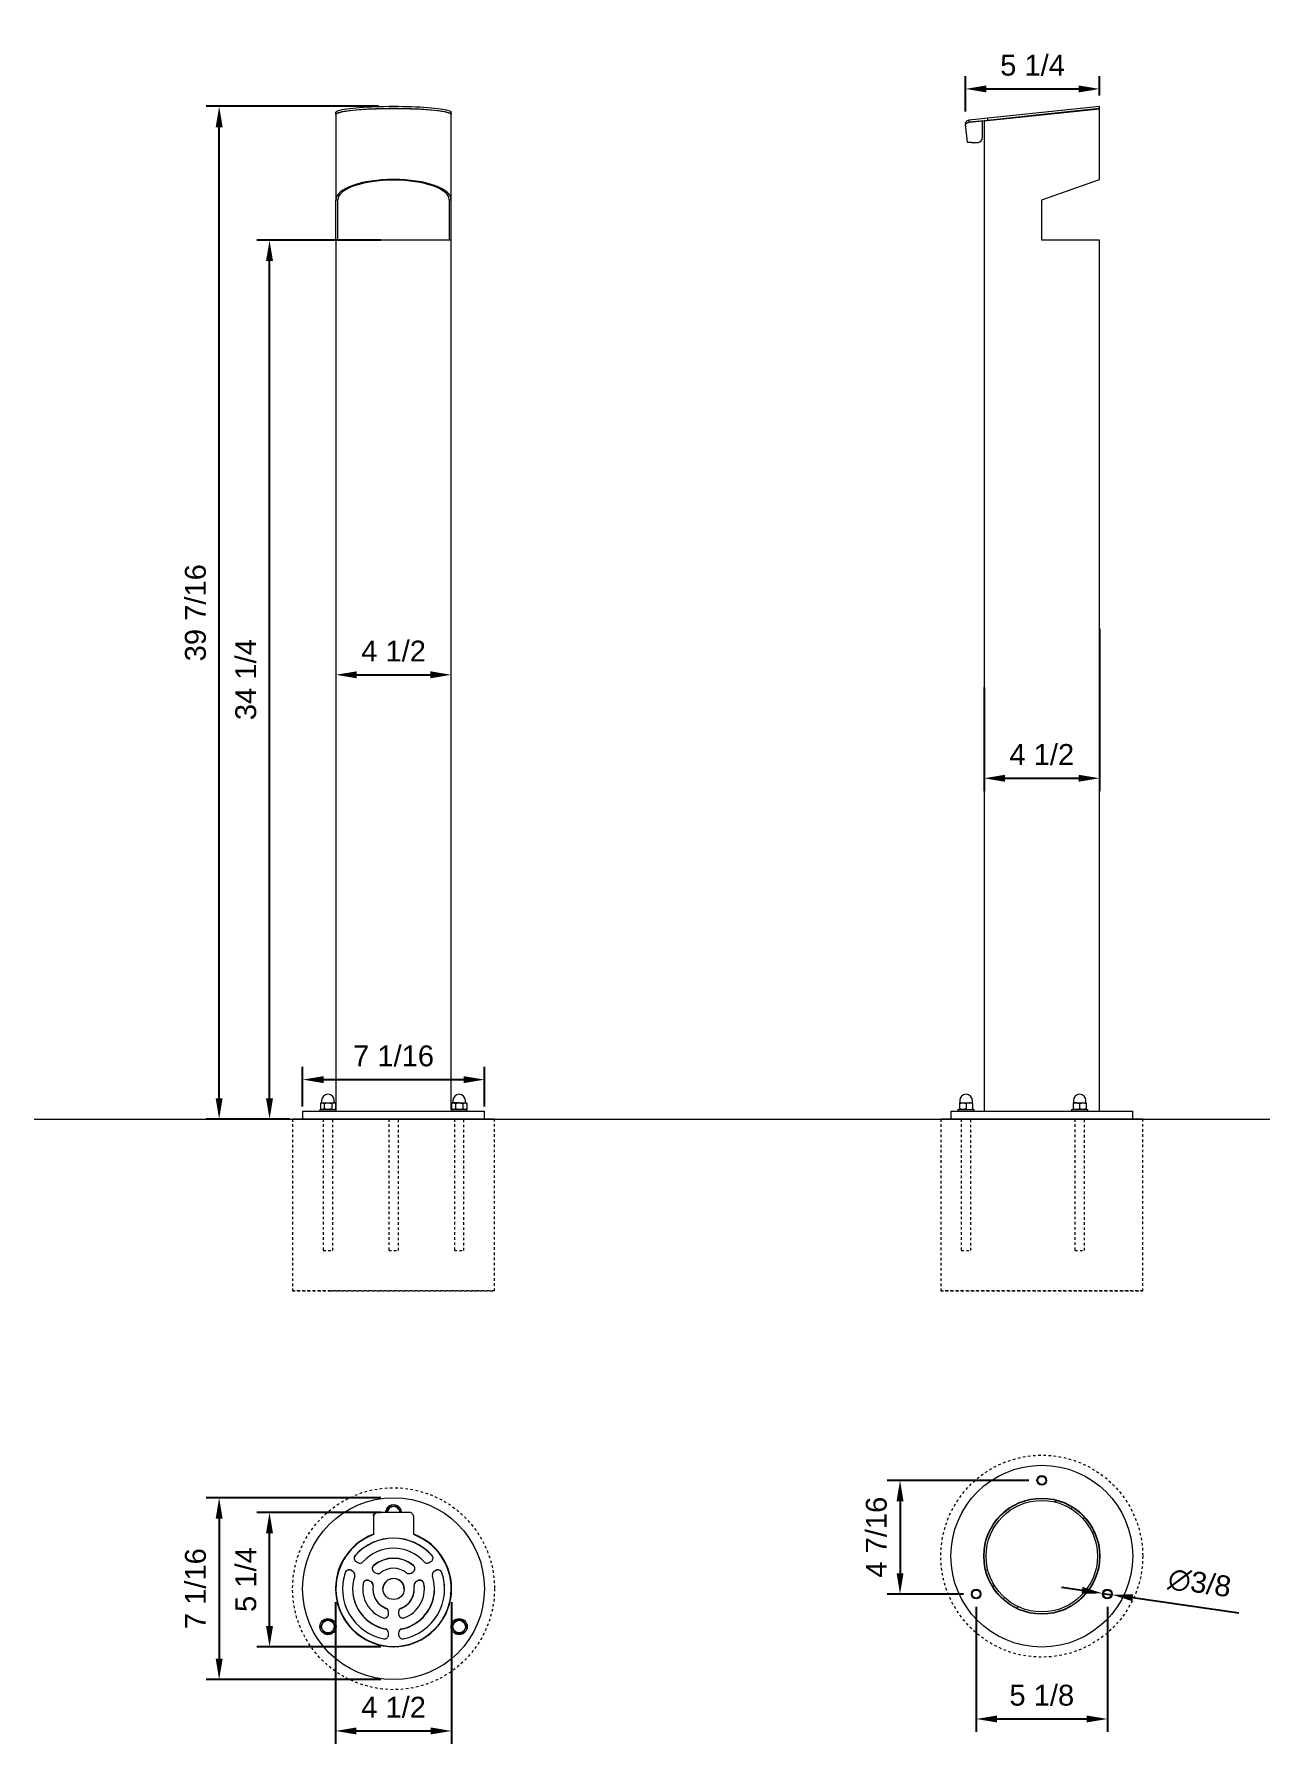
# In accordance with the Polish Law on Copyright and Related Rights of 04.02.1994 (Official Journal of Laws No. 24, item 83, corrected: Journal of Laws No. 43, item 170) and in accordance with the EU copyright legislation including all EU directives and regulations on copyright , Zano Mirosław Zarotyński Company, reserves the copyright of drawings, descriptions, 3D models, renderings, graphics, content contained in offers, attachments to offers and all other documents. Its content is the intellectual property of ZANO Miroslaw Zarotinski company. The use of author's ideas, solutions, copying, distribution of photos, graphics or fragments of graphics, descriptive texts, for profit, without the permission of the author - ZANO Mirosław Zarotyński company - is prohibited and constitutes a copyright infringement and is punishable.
# Model space of a CAD drawing. Header units: inches. Extents: x -7.6 to 77.9, y -2.7 to 63.8.
# Drawn here: x -7.6 to 40.2, y -2.7 to 63.8 of the extents above; entities that cross this region are included whole.
import ezdxf

# ---------------------------------------------------------------- set-up
doc = ezdxf.new("R2010")
doc.units = ezdxf.units.IN
doc.header["$PDSIZE"] = -1
doc.linetypes.add('HIDDEN', pattern=[1.905, 1.27, -0.635])
for name, color, linetype, lineweight in [('ZANO_O', 10, 'Continuous', 0), ('ZANO_R', 7, 'Continuous', 0), ('ZANO_R_przerywana', 250, 'HIDDEN', 0), ('ZANO_W', 1, 'Continuous', 0)]:
    doc.layers.add(name, color=color, linetype=linetype, lineweight=lineweight)
doc.styles.get("Standard").update_dxf_attribs({"font": 'arial.ttf'})
doc.dimstyles.new('amerykanie', dxfattribs={"dimtxt": 50, "dimasz": 50, "dimexe": 0.5, "dimexo": 0.5, "dimgap": 1, "dimtad": 1, "dimdec": 0, "dimzin": 0, "dimlunit": 5, "dimtxsty": 'Standard', "dimcen": 0.09, "dimclrd": 1, "dimclre": 1, "dimclrt": 1, "dimazin": 0, "dimtfac": 1, "dimtdec": 0, "dimtmove": 0, "dimatfit": 3, "dimfxl": 1, "dimtzin": 0, "dimarcsym": 1})

# ---------------------------------------------------------------- blocks, each defined once
blk = doc.blocks.new('*D360')
at = {"layer": 'ZANO_W', "color": 1, "lineweight": -2}
for p, q in [((5.913, 6.837), (-0.882, 6.837)), ((-0.382, 6.024), (-0.382, 0.566)), ((5.913, -0.246), (-0.882, -0.246))]:
    blk.add_line(p, q, dxfattribs=at)
at = {"layer": 'ZANO_W', "color": 1}
for points in [[(-0.247, 6.024), (-0.518, 6.024), (-0.382, 6.837)], [(-0.518, 0.566), (-0.247, 0.566), (-0.382, -0.246)]]:
    blk.add_solid(points, dxfattribs=at)
at = {"layer": 'ZANO_W', "color": 1, "insert": (-1.302, 3.295), "char_height": 0.8125, "attachment_point": 5, "rotation": 90}
blk.add_mtext('7 1/16', dxfattribs=at)
blk = doc.blocks.new('*D361')
at = {"layer": 'ZANO_W', "color": 1, "lineweight": -2}
for p, q in [((5.913, 55.819), (1.08, 55.819)), ((1.58, 22.394), (1.58, 55.006)), ((2.371, 21.582), (1.08, 21.582))]:
    blk.add_line(p, q, dxfattribs=at)
at = {"layer": 'ZANO_W', "color": 1}
for points in [[(1.715, 55.006), (1.444, 55.006), (1.58, 55.819)], [(1.444, 22.394), (1.715, 22.394), (1.58, 21.582)]]:
    blk.add_solid(points, dxfattribs=at)
at = {"layer": 'ZANO_W', "color": 1, "insert": (0.659, 38.7), "char_height": 0.8125, "attachment_point": 5, "rotation": 90}
blk.add_mtext('34 1/4', dxfattribs=at)
blk = doc.blocks.new('*D362')
at = {"layer": 'ZANO_W', "color": 1, "lineweight": -2}
for p, q in [((5.825, 61.031), (-0.882, 61.031)), ((-0.382, 22.394), (-0.382, 60.218)), ((2.371, 21.582), (-0.882, 21.582))]:
    blk.add_line(p, q, dxfattribs=at)
at = {"layer": 'ZANO_W', "color": 1}
for points in [[(-0.247, 60.218), (-0.518, 60.218), (-0.382, 61.031)], [(-0.518, 22.394), (-0.247, 22.394), (-0.382, 21.582)]]:
    blk.add_solid(points, dxfattribs=at)
at = {"layer": 'ZANO_W', "color": 1, "insert": (-1.303, 41.306), "char_height": 0.8125, "attachment_point": 5, "rotation": 90}
blk.add_mtext('39 7/16', dxfattribs=at)
blk = doc.blocks.new('*D363')
at = {"layer": 'ZANO_W', "color": 1, "lineweight": -2}
for p, q in [((4.164, 39.389), (4.164, 39.389)), ((8.662, 39.389), (8.662, 39.389)), ((4.977, 38.889), (7.85, 38.889))]:
    blk.add_line(p, q, dxfattribs=at)
at = {"layer": 'ZANO_W', "color": 1}
for points in [[(4.977, 39.025), (4.977, 38.754), (4.164, 38.889)], [(7.85, 38.754), (7.85, 39.025), (8.662, 38.889)]]:
    blk.add_solid(points, dxfattribs=at)
at = {"layer": 'ZANO_W', "color": 1, "insert": (6.413, 39.809), "char_height": 0.8125, "attachment_point": 5}
blk.add_mtext('4 1/2', dxfattribs=at)
blk = doc.blocks.new('*D364')
at = {"layer": 'ZANO_W', "color": 1, "lineweight": -2}
for p, q in [((2.871, 22.082), (2.871, 23.622)), ((9.955, 22.082), (9.955, 23.622)), ((3.684, 23.122), (9.142, 23.122))]:
    blk.add_line(p, q, dxfattribs=at)
at = {"layer": 'ZANO_W', "color": 1}
for points in [[(3.684, 23.257), (3.684, 22.987), (2.871, 23.122)], [(9.142, 22.987), (9.142, 23.257), (9.955, 23.122)]]:
    blk.add_solid(points, dxfattribs=at)
at = {"layer": 'ZANO_W', "color": 1, "insert": (6.413, 24.042), "char_height": 0.8125, "attachment_point": 5}
blk.add_mtext('7 1/16', dxfattribs=at)
blk = doc.blocks.new('*D365')
at = {"layer": 'ZANO_W', "color": 1, "lineweight": -2}
for p, q in [((31.169, 7.514), (25.646, 7.514)), ((26.146, 6.702), (26.146, 3.899)), ((28.613, 3.087), (25.646, 3.087))]:
    blk.add_line(p, q, dxfattribs=at)
at = {"layer": 'ZANO_W', "color": 1}
for points in [[(26.282, 6.702), (26.011, 6.702), (26.146, 7.514)], [(26.011, 3.899), (26.282, 3.899), (26.146, 3.087)]]:
    blk.add_solid(points, dxfattribs=at)
at = {"layer": 'ZANO_W', "color": 1, "insert": (25.226, 5.301), "char_height": 0.8125, "attachment_point": 5, "rotation": 90}
blk.add_mtext('4 7/16', dxfattribs=at)
blk = doc.blocks.new('*D366')
at = {"layer": 'ZANO_W', "color": 1, "lineweight": -2}
for p, q in [((29.113, 2.587), (29.113, -2.279)), ((34.225, 2.587), (34.225, -2.279)), ((29.925, -1.779), (33.413, -1.779))]:
    blk.add_line(p, q, dxfattribs=at)
at = {"layer": 'ZANO_W', "color": 1}
for points in [[(29.925, -1.643), (29.925, -1.914), (29.113, -1.779)], [(33.413, -1.914), (33.413, -1.643), (34.225, -1.779)]]:
    blk.add_solid(points, dxfattribs=at)
at = {"layer": 'ZANO_W', "color": 1, "insert": (31.669, -0.858), "char_height": 0.8125, "attachment_point": 5}
blk.add_mtext('5 1/8', dxfattribs=at)
blk = doc.blocks.new('*D367')
at = {"layer": 'ZANO_W', "color": 1, "lineweight": -2}
for p, q in [((33.236, 3.23), (32.432, 3.347)), ((34.04, 3.114), (34.41, 3.06)), ((39.348, 2.344), (35.214, 2.943))]:
    blk.add_line(p, q, dxfattribs=at)
at = {"layer": 'ZANO_W', "color": 1}
for points in [[(33.216, 3.096), (33.255, 3.364), (34.04, 3.114)], [(35.234, 3.078), (35.195, 2.809), (34.41, 3.06)]]:
    blk.add_solid(points, dxfattribs=at)
at = {"layer": 'ZANO_W', "color": 1, "insert": (37.818, 3.513), "char_height": 0.8125, "attachment_point": 5, "rotation": 351.74555}
blk.add_mtext('∅3/8', dxfattribs=at)
blk = doc.blocks.new('*D368')
at = {"layer": 'ZANO_W', "color": 1, "lineweight": -2}
for p, q in [((28.698, 60.827), (28.698, 62.208)), ((33.922, 61.453), (33.922, 62.208)), ((29.511, 61.708), (33.11, 61.708))]:
    blk.add_line(p, q, dxfattribs=at)
at = {"layer": 'ZANO_W', "color": 1}
for points in [[(29.511, 61.843), (29.511, 61.572), (28.698, 61.708)], [(33.11, 61.572), (33.11, 61.843), (33.922, 61.708)]]:
    blk.add_solid(points, dxfattribs=at)
at = {"layer": 'ZANO_W', "color": 1, "insert": (31.31, 62.628), "char_height": 0.8125, "attachment_point": 5}
blk.add_mtext('5 1/4', dxfattribs=at)
blk = doc.blocks.new('*D369')
at = {"layer": 'ZANO_W', "color": 1, "lineweight": -2}
for p, q in [((33.918, 40.679), (33.918, 34.36)), ((29.42, 38.389), (29.42, 34.36)), ((30.232, 34.86), (33.105, 34.86))]:
    blk.add_line(p, q, dxfattribs=at)
at = {"layer": 'ZANO_W', "color": 1}
for points in [[(30.232, 34.995), (30.232, 34.724), (29.42, 34.86)], [(33.105, 34.724), (33.105, 34.995), (33.918, 34.86)]]:
    blk.add_solid(points, dxfattribs=at)
at = {"layer": 'ZANO_W', "color": 1, "insert": (31.669, 35.78), "char_height": 0.8125, "attachment_point": 5}
blk.add_mtext('4 1/2', dxfattribs=at)
blk = doc.blocks.new('*D370')
at = {"layer": 'ZANO_O', "color": 1, "lineweight": -2}
for p, q in [((5.913, 6.267), (1.08, 6.267)), ((1.58, 1.845), (1.58, 5.454)), ((5.913, 1.032), (1.08, 1.032))]:
    blk.add_line(p, q, dxfattribs=at)
at = {"layer": 'ZANO_O', "color": 1}
for points in [[(1.715, 5.454), (1.444, 5.454), (1.58, 6.267)], [(1.444, 1.845), (1.715, 1.845), (1.58, 1.032)]]:
    blk.add_solid(points, dxfattribs=at)
at = {"layer": 'ZANO_O', "color": 1, "insert": (0.66, 3.65), "char_height": 0.8125, "attachment_point": 5, "rotation": 90}
blk.add_mtext('5 1/4', dxfattribs=at)
blk = doc.blocks.new('*D371')
at = {"layer": 'ZANO_O', "color": 1, "lineweight": -2}
for p, q in [((4.15, 2.777), (4.15, -2.746)), ((8.676, 2.777), (8.676, -2.746)), ((4.963, -2.246), (7.863, -2.246))]:
    blk.add_line(p, q, dxfattribs=at)
at = {"layer": 'ZANO_O', "color": 1}
for points in [[(4.963, -2.11), (4.963, -2.381), (4.15, -2.246)], [(7.863, -2.381), (7.863, -2.11), (8.676, -2.246)]]:
    blk.add_solid(points, dxfattribs=at)
at = {"layer": 'ZANO_O', "color": 1, "insert": (6.413, -1.326), "char_height": 0.8125, "attachment_point": 5}
blk.add_mtext('4 1/2', dxfattribs=at)

msp = doc.modelspace()

# ---------------------------------------------------------------- hatches: boundary and pattern name
at = {"layer": 'ZANO_R'}
h = msp.add_hatch(dxfattribs=at)
h.set_pattern_fill('DIN 201 stal i żeliwo stalowe', color=256, scale=0.196763, style=0, pattern_type=2)
h.set_pattern_definition([(45, (18.0747, -2.134), (-2.6505, 2.6505), []), (45, (18.958, -2.134), (-2.6505, 2.6505), []), (45, (19.8417, -2.134), (-2.6505, 2.6505), []), (45, (20.725, -2.134), (-2.6505, 2.6505), [])])
edge = h.paths.add_edge_path(flags=0)
edge.add_arc((31.66898, 4.5627), 2.249, 0, 360)
edge = h.paths.add_edge_path(flags=0)
edge.add_arc((31.66898, 4.5627), 2.17029, 0, 360)

# ---------------------------------------------------------------- linework, layer by layer
for p, q in [((4.16412, 60.7187), (4.16412, 60.79698)), ((4.16641, 60.70809), (4.16412, 60.7187)), ((4.16412, 60.6974), (4.16412, 57.39275)), ((8.66212, 60.7187), (8.65984, 60.70809)), ((8.66212, 60.7187), (8.66212, 60.79698)), ((8.66212, 57.39275), (8.66212, 60.6974)), ((29.41998, 60.46032), (33.91798, 60.93448)), ((29.56233, 60.57563), (31.67724, 60.79698)), ((29.57052, 60.49735), (31.68543, 60.7187)), ((31.67724, 60.79698), (33.91402, 61.03108)), ((31.68543, 60.7187), (33.92222, 60.95281)), ((33.92222, 60.95281), (33.91402, 61.03108)), ((33.91798, 58.1798), (33.91798, 60.93448)), ((28.77048, 59.63527), (28.69809, 60.32691)), ((28.83826, 60.49985), (29.56233, 60.57563)), ((28.84645, 60.42157), (28.83826, 60.49985)), ((28.84645, 60.42157), (29.57052, 60.49735)), ((28.84686, 60.41766), (29.36337, 60.47131)), ((29.36308, 59.82188), (29.36337, 60.47131)), ((29.41998, 60.46032), (29.41998, 21.89672)), ((29.57052, 60.49735), (29.56233, 60.57563)), ((28.92959, 59.62726), (29.03866, 59.61527)), ((29.08063, 59.61516), (29.1868, 59.62628)), ((31.66898, 57.39275), (33.91798, 58.1798)), ((4.16412, 55.81865), (4.16412, 57.39275)), ((4.16412, 57.39275), (4.24283, 57.39275)), ((4.24283, 55.81865), (4.24283, 57.39275)), ((8.58342, 57.39275), (8.66212, 57.39275)), ((8.58342, 57.39275), (8.58342, 55.81865)), ((8.66212, 55.81865), (8.66212, 57.39275)), ((31.66898, 55.81865), (31.66898, 57.39275)), ((4.16412, 55.81865), (4.16412, 21.95969)), ((8.66212, 55.81865), (4.16412, 55.81865)), ((8.66212, 21.95969), (8.66212, 55.81865)), ((33.91798, 55.81865), (31.66898, 55.81865)), ((33.91798, 21.89672), (33.91798, 55.81865)), ((3.60131, 22.21548), (3.56174, 22.19263)), ((3.56174, 22.19263), (3.63558, 22.21548)), ((3.56174, 22.19263), (3.56174, 21.98253)), ((3.56174, 21.98253), (3.60131, 21.95969)), ((3.60131, 22.21548), (3.63558, 22.21548)), ((3.61115, 22.30402), (3.61115, 22.2202)), ((3.63558, 22.21548), (3.8571, 22.21548)), ((3.70942, 21.98253), (3.63558, 21.95969)), ((3.70942, 22.19263), (3.8571, 22.21548)), ((3.70942, 22.19263), (3.70942, 21.98253)), ((3.8571, 22.21548), (4.07862, 22.21548)), ((4.00478, 21.98253), (3.8571, 21.95969)), ((4.00478, 22.19263), (4.00478, 21.98253)), ((4.07862, 22.21548), (4.11289, 22.21548)), ((4.10305, 22.2202), (4.10305, 22.30402)), ((4.15246, 22.19263), (4.11289, 22.21548)), ((4.11289, 21.95969), (4.15246, 21.98253)), ((4.15246, 22.19263), (4.15246, 21.98253)), ((8.71336, 22.21548), (8.67379, 22.19263)), ((8.67379, 22.19263), (8.74763, 22.21548)), ((8.67379, 22.19263), (8.67379, 21.98253)), ((8.67379, 21.98253), (8.71336, 21.95969)), ((8.71336, 22.21548), (8.74763, 22.21548)), ((8.7232, 22.30402), (8.7232, 22.2202)), ((8.96915, 22.21548), (8.74763, 22.21548)), ((8.82147, 21.98253), (8.74763, 21.95969)), ((8.82147, 22.19263), (8.82147, 21.98253)), ((8.96915, 22.21548), (9.19067, 22.21548)), ((9.11683, 22.19263), (9.19067, 22.21548)), ((9.11683, 22.19263), (9.11683, 21.98253)), ((9.19067, 22.21548), (9.22494, 22.21548)), ((9.26451, 21.98253), (9.19067, 21.95969)), ((9.2151, 22.2202), (9.2151, 22.30402)), ((9.26451, 22.19263), (9.22494, 22.21548)), ((9.22494, 21.95969), (9.26451, 21.98253)), ((9.26451, 22.19263), (9.26451, 21.98253)), ((28.46175, 22.19263), (28.58964, 22.21548)), ((28.46175, 22.21548), (28.58964, 22.21548)), ((28.46175, 22.19263), (28.46175, 21.98253)), ((28.46175, 21.98253), (28.46175, 21.95969)), ((28.47158, 22.30402), (28.47158, 22.2202)), ((28.58964, 22.21548), (28.84543, 22.21548)), ((28.71754, 21.98253), (28.58964, 21.95969)), ((28.71754, 22.19263), (28.71754, 21.98253)), ((28.84543, 22.21548), (28.97333, 22.21548)), ((28.96349, 22.2202), (28.96349, 22.30402)), ((28.97333, 22.19263), (28.97333, 22.21548)), ((28.97333, 22.19263), (28.97333, 21.98253)), ((33.01681, 22.21548), (32.88891, 22.21548)), ((32.88891, 22.19263), (32.88891, 21.98253)), ((32.88891, 21.98253), (32.88891, 21.95969)), ((32.89875, 22.30402), (32.89875, 22.2202)), ((33.01681, 22.21548), (33.2726, 22.21548)), ((33.1447, 22.19263), (33.2726, 22.21548)), ((33.1447, 22.19263), (33.1447, 21.98253)), ((33.2726, 22.21548), (33.4005, 22.21548)), ((33.4005, 21.98253), (33.2726, 21.95969)), ((33.39066, 22.2202), (33.39066, 22.30402)), ((33.4005, 22.19263), (33.4005, 22.21548)), ((33.4005, 22.19263), (33.4005, 21.98253)), ((-7.58909, 21.5819), (19.97381, 21.5819)), ((2.47787, 21.5819), (3.96191, 21.5819)), ((10.34838, 21.5819), (2.47787, 21.5819)), ((2.87139, 21.89672), (2.87139, 21.5819)), ((2.87139, 21.89672), (6.41312, 21.89672)), ((3.54228, 21.95969), (3.54228, 21.89672)), ((3.54228, 21.95969), (3.81573, 21.95969)), ((3.67076, 21.5819), (4.04371, 21.5819)), ((3.81573, 21.95969), (4.17192, 21.95969)), ((3.96191, 21.5819), (10.34838, 21.5819)), ((4.17192, 21.89672), (4.17192, 21.95969)), ((6.22678, 21.5819), (6.59974, 21.5819)), ((6.41312, 21.89672), (9.95486, 21.89672)), ((8.65433, 21.95969), (8.65433, 21.89672)), ((8.65433, 21.95969), (9.28397, 21.95969)), ((8.78281, 21.5819), (9.15576, 21.5819)), ((9.28397, 21.89672), (9.28397, 21.95969)), ((9.95486, 21.5819), (9.95486, 21.89672)), ((19.78365, 21.5819), (43.07655, 21.5819)), ((27.73372, 21.5819), (34.74759, 21.5819)), ((35.60424, 21.5819), (27.73372, 21.5819)), ((28.12725, 21.89672), (28.12725, 21.5819)), ((28.12725, 21.89672), (35.21071, 21.89672)), ((28.40272, 21.95969), (28.40272, 21.89672)), ((28.40272, 21.95969), (28.52566, 21.95969)), ((28.52566, 21.95969), (29.03236, 21.95969)), ((28.53062, 21.5819), (28.90298, 21.5819)), ((29.03236, 21.89672), (29.03236, 21.95969)), ((32.82988, 21.95969), (32.82988, 21.89672)), ((32.82988, 21.95969), (33.45679, 21.95969)), ((32.95779, 21.5819), (33.33015, 21.5819)), ((32.95779, 21.5819), (33.33015, 21.5819)), ((33.45679, 21.95969), (33.45952, 21.95969)), ((33.45952, 21.89672), (33.45952, 21.95969)), ((34.74759, 21.5819), (35.60424, 21.5819)), ((35.21071, 21.5819), (35.21071, 21.89672)), ((5.62607, 6.12597), (5.62607, 5.4019)), ((7.05317, 6.267), (5.77308, 6.267)), ((6.26544, 6.50249), (6.1916, 6.37459)), ((6.56081, 6.50249), (6.41312, 6.50249)), ((7.20018, 5.4019), (7.20018, 6.12597)), ((4.82777, 3.97136), (4.75824, 4.01128)), ((4.82777, 3.96317), (4.75824, 4.00309)), ((4.955, 4.35024), (5.02453, 4.31031)), ((7.80172, 4.31031), (7.87125, 4.35024)), ((8.06801, 4.01128), (7.99848, 3.97136)), ((8.06801, 4.00309), (7.99848, 3.96317)), ((5.53632, 3.5645), (5.46348, 3.60632)), ((5.53632, 3.55631), (5.46348, 3.59813)), ((5.66025, 3.94527), (5.73308, 3.90345)), ((7.09317, 3.90345), (7.166, 3.94527)), ((7.36277, 3.60632), (7.28993, 3.5645)), ((7.36277, 3.59813), (7.28993, 3.55631)), ((4.16412, 3.2788), (4.16412, 3.28699)), ((4.81738, 3.28699), (4.81738, 3.2788)), ((5.60443, 3.28699), (5.60443, 3.2788)), ((7.22182, 3.2788), (7.22182, 3.28699)), ((8.00887, 3.2788), (8.00887, 3.28699)), ((8.66212, 3.2788), (8.66212, 3.28699)), ((4.00478, 2.07532), (3.8571, 2.07532)), ((6.21636, 2.30938), (6.21636, 2.39303)), ((6.60989, 2.39303), (6.60989, 2.30938)), ((8.82147, 2.07532), (8.74763, 1.94743)), ((3.56174, 1.81953), (3.63558, 1.69163)), ((3.70942, 1.56374), (3.8571, 1.56374)), ((4.15246, 1.81953), (4.07862, 1.94743)), ((6.21636, 1.49946), (6.21636, 1.57931)), ((6.60989, 1.57931), (6.60989, 1.49946)), ((8.67379, 1.81953), (8.74763, 1.69163)), ((9.11683, 1.56374), (9.19067, 1.69163)), ((9.26451, 1.81953), (9.19067, 1.94743))]:
    msp.add_line(p, q, dxfattribs=at)
at = {"layer": 'ZANO_R', "flags": 128}
for points in [[(4.16412, 60.79698), (4.17106, 60.81535), (4.19181, 60.8336), (4.22626, 60.85163), (4.2742, 60.86932), (4.33532, 60.88657), (4.40925, 60.90326), (4.49554, 60.9193), (4.59365, 60.93458), (4.70297, 60.94902), (4.82284, 60.96252), (4.95252, 60.97499), (5.0912, 60.98637), (5.23803, 60.99659), (5.3921, 61.00557), (5.55247, 61.01326), (5.71815, 61.01963), (5.88811, 61.02461), (6.0613, 61.0282), (6.23667, 61.03036), (6.41312, 61.03108), (6.58958, 61.03036), (6.76495, 61.0282), (6.93814, 61.02461), (7.1081, 61.01963), (7.27378, 61.01326), (7.43415, 61.00557), (7.58822, 60.99659), (7.73505, 60.98637), (7.87373, 60.97499), (8.00341, 60.96252), (8.12328, 60.94902), (8.2326, 60.93458), (8.33071, 60.9193), (8.417, 60.90326), (8.49093, 60.88657), (8.55205, 60.86932), (8.59998, 60.85163), (8.63444, 60.8336), (8.65519, 60.81535), (8.66212, 60.79698)], [(4.16412, 60.7187), (4.17106, 60.73707), (4.19181, 60.75532), (4.22626, 60.77335), (4.2742, 60.79104), (4.33532, 60.80829), (4.40925, 60.82498), (4.49554, 60.84102), (4.59365, 60.8563), (4.70297, 60.87074), (4.82284, 60.88424), (4.95252, 60.89672), (5.0912, 60.9081), (5.23803, 60.91831), (5.3921, 60.92729), (5.55247, 60.93499), (5.71815, 60.94135), (5.88811, 60.94634), (6.0613, 60.94992), (6.23667, 60.95208), (6.41312, 60.95281), (6.58958, 60.95208), (6.76495, 60.94992), (6.93814, 60.94634), (7.1081, 60.94135), (7.27378, 60.93499), (7.43415, 60.92729), (7.58822, 60.91831), (7.73505, 60.9081), (7.87373, 60.89672), (8.00341, 60.88424), (8.12328, 60.87074), (8.2326, 60.8563), (8.33071, 60.84102), (8.417, 60.82498), (8.49093, 60.80829), (8.55205, 60.79104), (8.59998, 60.77335), (8.63444, 60.75532), (8.65519, 60.73707), (8.66212, 60.7187)], [(6.62613, 6.36967), (6.64937, 6.31512), (6.65824, 6.267)], [(5.22985, 3.49023), (5.21384, 3.36226), (5.2109, 3.2788)], [(7.61535, 3.2788), (7.61241, 3.36226), (7.5964, 3.49023)]]:
    msp.add_lwpolyline(points, dxfattribs=at)
at = {"layer": 'ZANO_R'}
for centre, radius in [((31.66898, 4.5627), 3.54173), ((31.66898, 7.51414), 0.18692), ((31.66898, 7.51414), 0.15741), ((6.41312, 3.29525), 3.54173), ((31.66898, 4.5627), 2.26277), ((31.66898, 4.5627), 2.249), ((31.66898, 4.5627), 2.17029), ((6.41286, 3.28863), 0.41455), ((29.11296, 3.08698), 0.18692), ((29.11296, 3.08698), 0.15741), ((34.22501, 3.08698), 0.18692), ((34.22501, 3.08698), 0.15741), ((3.8571, 1.81953), 0.31482), ((3.8571, 1.81953), 0.24595), ((8.96915, 1.81953), 0.31482), ((8.96915, 1.81953), 0.24595)]:
    msp.add_circle(centre, radius, dxfattribs=at)
for centre, radius, start, end in [((29.06015, 59.81086), 0.19676, 263.7293748, 275.974853), ((29.16632, 59.82197), 0.19676, 275.974853, 359.974853), ((3.60642, 22.2202), 0.00472, 270, 0), ((3.8571, 22.30402), 0.24595, 0, 180), ((4.10778, 22.2202), 0.00472, 180, 270), ((8.71847, 22.2202), 0.00472, 270, 0), ((8.96915, 22.30402), 0.24595, 0, 180), ((9.21983, 22.2202), 0.00472, 180, 270), ((28.46686, 22.2202), 0.00472, 270, 0), ((28.71754, 22.30402), 0.24595, 0, 180), ((28.96821, 22.2202), 0.00472, 180, 270), ((32.89403, 22.2202), 0.00472, 270, 0), ((33.1447, 22.30402), 0.24595, 0, 180), ((33.39538, 22.2202), 0.00472, 180, 270), ((6.41312, 6.2467), 0.31482, 142.4482808, 176.3024644), ((6.41312, 6.2467), 0.25579, 150, 175.4475565), ((6.41312, 6.2467), 0.31482, 3.6975356, 142.4482808), ((6.41312, 6.2467), 0.24595, 30, 175.2650511), ((6.41312, 6.2467), 0.25579, 90, 150), ((6.41312, 6.2467), 0.25579, 30, 90), ((6.41312, 6.2467), 0.25579, 4.5524435, 30), ((6.41312, 3.29525), 2.26277, 110.3544064, 270), ((6.42935, 3.28388), 2.26523, 110.769704, 179.9213826), ((6.41312, 3.29525), 2.249, 110.4846395, 113.2090487), ((6.41312, 3.29525), 2.26277, 270, 69.6455936), ((6.41312, 3.29525), 2.249, 0.211014, 69.5153605), ((6.39616, 3.28338), 2.26597, 0.091459, 69.2174545), ((6.41312, 3.26967), 1.99601, 41.3684631, 138.6315369), ((6.41312, 3.26148), 1.99601, 41.3684631, 138.6315369), ((6.41312, 3.27315), 1.60113, 41.8712313, 138.1287687), ((4.67955, 3.87463), 0.15769, 60.0674706, 160.8753852), ((4.67955, 3.86644), 0.15769, 60.0674706, 160.8753852), ((5.03243, 4.48578), 0.1561, 138.6889492, 240.2643625), ((5.03234, 4.47758), 0.15604, 138.6632486, 178.4777689), ((5.10322, 4.44732), 0.158, 240.130637, 318.1162683), ((5.73769, 4.08083), 0.15612, 129.9800057, 240.260402), ((5.73775, 4.07257), 0.15621, 129.9792916, 178.4624243), ((6.41312, 3.27575), 1.207, 50.0064119, 129.9935881), ((6.41312, 3.26756), 1.207, 50.0064119, 129.9935881), ((6.41312, 3.27938), 0.81197, 51.6895587, 128.3104413), ((7.08856, 4.08083), 0.15612, 299.739598, 50.0199943), ((7.0885, 4.07257), 0.15621, 1.5375757, 50.0207084), ((7.72303, 4.44732), 0.158, 221.8837317, 299.869363), ((7.79382, 4.48578), 0.1561, 299.7356375, 41.3110508), ((7.79391, 4.47758), 0.15604, 1.5222312, 41.3367514), ((8.1467, 3.87463), 0.15769, 19.1246148, 119.9325294), ((8.1467, 3.86644), 0.15769, 19.1246148, 119.9325294), ((6.39258, 3.27873), 1.96873, 161.0487808, 179.9979075), ((6.4026, 3.28801), 1.97785, 161.1728623, 259.0977896), ((6.40467, 3.28786), 1.58659, 161.6824784, 258.5881735), ((4.75025, 3.83576), 0.15619, 341.6174236, 60.2455528), ((4.75004, 3.8274), 0.15644, 1.5665967, 60.2073566), ((6.40622, 3.28799), 1.19504, 169.8577184, 250.4129335), ((5.38479, 3.46983), 0.15755, 60.0335144, 169.5434016), ((5.38479, 3.46164), 0.15755, 60.0335144, 169.5434016), ((5.45871, 3.42883), 0.15629, 351.5223661, 60.2283256), ((5.45856, 3.42052), 0.15648, 1.5744864, 60.1994669), ((6.40836, 3.28767), 0.80379, 171.5496232, 248.7210287), ((5.81178, 4.04056), 0.15809, 240.1452563, 308.3027617), ((6.41312, 3.27714), 0.41517, 0.2294197, 179.7705803), ((6.41789, 3.28767), 0.80379, 291.2789713, 8.4503768), ((6.42158, 3.28786), 1.58659, 281.4118265, 18.3175216), ((6.42365, 3.28801), 1.97785, 280.9022104, 18.8271377), ((6.42021, 3.28788), 1.19489, 289.5807719, 10.1485762), ((7.01447, 4.04056), 0.15809, 231.6972383, 299.8547437), ((7.36753, 3.42883), 0.15629, 119.7716744, 188.4776339), ((7.3676, 3.42058), 0.15638, 119.7811633, 178.4448836), ((7.44146, 3.46983), 0.15755, 10.4565984, 119.9664856), ((7.44146, 3.46164), 0.15755, 10.4565984, 119.9664856), ((8.076, 3.83576), 0.15619, 119.7544472, 198.3825764), ((8.07621, 3.8274), 0.15644, 119.7926434, 178.4334035), ((6.43367, 3.27873), 1.96873, 0.0020925, 18.9512192), ((6.41312, 3.29685), 2.24902, 180.2511564, 359.7488436), ((6.41312, 3.28866), 2.24902, 180.2511564, 359.7488436), ((6.40623, 3.28166), 1.58885, 180.1031751, 258.5475344), ((6.40876, 3.27991), 0.80433, 180.0789348, 248.7057158), ((6.41734, 3.28001), 0.80448, 291.3016011, 359.9137483), ((6.41944, 3.28214), 1.58944, 281.4696797, 359.8796108), ((3.8571, 1.81953), 0.25579, 90, 150), ((3.8571, 1.81953), 0.25579, 30, 90), ((6.05908, 2.31001), 0.15728, 250.1187849, 359.77294), ((6.05979, 2.3928), 0.15658, 0.0831398, 68.7015108), ((6.05979, 2.38461), 0.15658, 0.0831398, 68.7015108), ((6.76646, 2.3928), 0.15658, 111.2984892, 179.9168602), ((6.76646, 2.38461), 0.15658, 111.2984892, 179.9168602), ((6.76717, 2.31001), 0.15728, 180.22706, 289.8812151), ((8.96915, 1.81953), 0.25579, 90, 150), ((8.96915, 1.81953), 0.25579, 30, 90), ((3.8571, 1.81953), 0.25579, 150, 210), ((3.8571, 1.81953), 0.25579, 210, 270), ((3.8571, 1.81953), 0.25579, 270, 330), ((3.8571, 1.81953), 0.25579, 330, 30), ((6.0592, 1.5), 0.15717, 258.7432028, 359.8029548), ((6.05959, 1.579), 0.15677, 0.1150103, 78.5356992), ((6.05959, 1.5708), 0.15677, 0.1150103, 78.5356992), ((6.76666, 1.579), 0.15677, 101.4643008, 179.8849897), ((6.76666, 1.5708), 0.15677, 101.4643008, 179.8849897), ((6.76705, 1.5), 0.15717, 180.1970452, 281.2567972), ((8.96915, 1.81953), 0.25579, 150, 210), ((8.96915, 1.81953), 0.25579, 210, 270), ((8.96915, 1.81953), 0.25579, 270, 330), ((8.96915, 1.81953), 0.25579, 330, 30)]:
    msp.add_arc(centre, radius, start, end, dxfattribs=at)
for centre, major_axis, ratio in [((6.41312, 60.6974), (2.249, 0), 0.10541781), ((6.41312, 57.39275), (2.249, 0), 0.34995626), ((6.41312, 57.39275), (2.17029, 0), 0.34995626)]:
    msp.add_ellipse(centre, major_axis=major_axis, ratio=ratio, start_param=0, end_param=3.14159265, dxfattribs=at)
msp.add_open_spline([(28.69809, 60.32691), (28.6983, 60.34767), (28.69871, 60.38919), (28.7295, 60.44473), (28.77746, 60.48635), (28.81799, 60.49535), (28.83826, 60.49985)], degree=3, dxfattribs=at)
for points, knots in [([(28.84686, 60.41766), (28.82905, 60.41017), (28.79344, 60.3952), (28.74673, 60.37343), (28.71301, 60.35304), (28.69869, 60.33769), (28.69823, 60.32949), (28.69809, 60.32691)], [0, 0, 0, 0, 0.2243241, 0.44868379, 0.67304363, 0.89740325, 1, 1, 1, 1]), ([(28.79848, 60.39699), (28.80436, 60.40276), (28.8177, 60.41586), (28.83614, 60.41952), (28.84645, 60.42157)], [0, 0, 0, 0, 0.441105707, 1, 1, 1, 1]), ([(28.92959, 59.62726), (28.91218, 59.62572), (28.87735, 59.62264), (28.83042, 59.62211), (28.79429, 59.62462), (28.77405, 59.62939), (28.77152, 59.63355), (28.77048, 59.63527)], [0, 0, 0, 0, 0.21073111, 0.42157404, 0.63421634, 0.84951717, 1, 1, 1, 1]), ([(3.63558, 21.95969), (3.63383, 21.95971), (3.60889, 21.96004), (3.58446, 21.97169), (3.56174, 21.98253)], [0, 0, 0, 0, 0.07021477, 1, 1, 1, 1]), ([(3.63558, 22.21548), (3.63733, 22.21546), (3.66226, 22.21513), (3.6867, 22.20347), (3.70942, 22.19263)], [0, 0, 0, 0, 0.070214766, 1, 1, 1, 1]), ([(3.8571, 21.95969), (3.8536, 21.95971), (3.80373, 21.96004), (3.75486, 21.97169), (3.70942, 21.98253)], [0, 0, 0, 0, 0.07021477, 1, 1, 1, 1]), ([(3.8571, 22.21548), (3.8606, 22.21546), (3.91047, 22.21513), (3.95934, 22.20347), (4.00478, 22.19263)], [0, 0, 0, 0, 0.07021477, 1, 1, 1, 1]), ([(4.07862, 22.21548), (4.0596, 22.2128), (4.03459, 22.20927), (4.01054, 22.19584), (4.00478, 22.19263)], [0, 0, 0, 0, 0.76080086, 1, 1, 1, 1]), ([(4.00478, 21.98253), (4.01054, 21.97932), (4.03459, 21.9659), (4.0596, 21.96237), (4.07862, 21.95969)], [0, 0, 0, 0, 0.23919914, 1, 1, 1, 1]), ([(4.15246, 22.19263), (4.1343, 22.20175), (4.10996, 22.21398), (4.08497, 22.21518), (4.07862, 22.21548)], [0, 0, 0, 0, 0.74592064, 1, 1, 1, 1]), ([(4.07862, 21.95969), (4.08497, 21.95999), (4.10996, 21.96118), (4.1343, 21.97341), (4.15246, 21.98253)], [0, 0, 0, 0, 0.25407936, 1, 1, 1, 1]), ([(8.74763, 21.95969), (8.74588, 21.95971), (8.72094, 21.96004), (8.69651, 21.97169), (8.67379, 21.98253)], [0, 0, 0, 0, 0.07021477, 1, 1, 1, 1]), ([(8.74763, 22.21548), (8.74938, 22.21546), (8.77431, 22.21513), (8.79875, 22.20347), (8.82147, 22.19263)], [0, 0, 0, 0, 0.07021477, 1, 1, 1, 1]), ([(8.82147, 22.19263), (8.85778, 22.20175), (8.90647, 22.21398), (8.95645, 22.21518), (8.96915, 22.21548)], [0, 0, 0, 0, 0.74592064, 1, 1, 1, 1]), ([(8.96915, 21.95969), (8.95645, 21.95999), (8.90647, 21.96118), (8.85778, 21.97341), (8.82147, 21.98253)], [0, 0, 0, 0, 0.25407936, 1, 1, 1, 1]), ([(8.96915, 22.21548), (9.0072, 22.2128), (9.0572, 22.20927), (9.10532, 22.19584), (9.11683, 22.19263)], [0, 0, 0, 0, 0.76080086, 1, 1, 1, 1]), ([(9.11683, 21.98253), (9.10532, 21.97932), (9.0572, 21.9659), (9.0072, 21.96237), (8.96915, 21.95969)], [0, 0, 0, 0, 0.239199141, 1, 1, 1, 1]), ([(9.19067, 21.95969), (9.18892, 21.95971), (9.16399, 21.96004), (9.13955, 21.97169), (9.11683, 21.98253)], [0, 0, 0, 0, 0.07021477, 1, 1, 1, 1]), ([(9.19067, 22.21548), (9.19242, 22.21546), (9.21736, 22.21513), (9.24179, 22.20347), (9.26451, 22.19263)], [0, 0, 0, 0, 0.07021477, 1, 1, 1, 1]), ([(28.46175, 22.21548), (28.46175, 22.21546), (28.46175, 22.21513), (28.46175, 22.20347), (28.46175, 22.19263)], [0, 0, 0, 0, 0.070214766, 1, 1, 1, 1]), ([(28.58964, 21.95969), (28.58661, 21.95971), (28.54342, 21.96004), (28.5011, 21.97169), (28.46175, 21.98253)], [0, 0, 0, 0, 0.07021477, 1, 1, 1, 1]), ([(28.58964, 22.21548), (28.59267, 22.21546), (28.63586, 22.21513), (28.67819, 22.20347), (28.71754, 22.19263)], [0, 0, 0, 0, 0.07021477, 1, 1, 1, 1]), ([(28.84543, 22.21548), (28.81249, 22.2128), (28.76918, 22.20927), (28.72751, 22.19584), (28.71754, 22.19263)], [0, 0, 0, 0, 0.760800859, 1, 1, 1, 1]), ([(28.71754, 21.98253), (28.72751, 21.97932), (28.76918, 21.9659), (28.81249, 21.96237), (28.84543, 21.95969)], [0, 0, 0, 0, 0.239199141, 1, 1, 1, 1]), ([(28.97333, 22.19263), (28.94188, 22.20175), (28.89972, 22.21398), (28.85643, 22.21518), (28.84543, 22.21548)], [0, 0, 0, 0, 0.74592064, 1, 1, 1, 1]), ([(28.84543, 21.95969), (28.85643, 21.95999), (28.89972, 21.96118), (28.94188, 21.97341), (28.97333, 21.98253)], [0, 0, 0, 0, 0.25407936, 1, 1, 1, 1]), ([(28.97333, 21.95969), (28.97333, 21.95971), (28.97333, 21.96004), (28.97333, 21.97169), (28.97333, 21.98253)], [0, 0, 0, 0, 0.07021477, 1, 1, 1, 1]), ([(32.88891, 22.19263), (32.92036, 22.20175), (32.96252, 22.21398), (33.00581, 22.21518), (33.01681, 22.21548)], [0, 0, 0, 0, 0.74592064, 1, 1, 1, 1]), ([(32.88891, 22.21548), (32.88891, 22.21546), (32.88891, 22.21513), (32.88891, 22.20347), (32.88891, 22.19263)], [0, 0, 0, 0, 0.070214766, 1, 1, 1, 1]), ([(33.01681, 21.95969), (33.00581, 21.95999), (32.96252, 21.96118), (32.92036, 21.97341), (32.88891, 21.98253)], [0, 0, 0, 0, 0.25407936, 1, 1, 1, 1]), ([(33.01681, 22.21548), (33.04976, 22.2128), (33.09306, 22.20927), (33.13474, 22.19584), (33.1447, 22.19263)], [0, 0, 0, 0, 0.760800859, 1, 1, 1, 1]), ([(33.1447, 21.98253), (33.13474, 21.97932), (33.09306, 21.9659), (33.04976, 21.96237), (33.01681, 21.95969)], [0, 0, 0, 0, 0.23919914, 1, 1, 1, 1]), ([(33.2726, 21.95969), (33.26957, 21.95971), (33.22638, 21.96004), (33.18406, 21.97169), (33.1447, 21.98253)], [0, 0, 0, 0, 0.07021477, 1, 1, 1, 1]), ([(33.2726, 22.21548), (33.27563, 22.21546), (33.31882, 22.21513), (33.36114, 22.20347), (33.4005, 22.19263)], [0, 0, 0, 0, 0.070214766, 1, 1, 1, 1]), ([(33.4005, 21.95969), (33.4005, 21.95971), (33.4005, 21.96004), (33.4005, 21.97169), (33.4005, 21.98253)], [0, 0, 0, 0, 0.07021477, 1, 1, 1, 1]), ([(5.77308, 6.26465), (5.76343, 6.26432), (5.74066, 6.26355), (5.70478, 6.23452), (5.66543, 6.18683), (5.63919, 6.14626), (5.62607, 6.12597)], [0, 0, 0, 0, 0.196922829, 0.464615219, 0.73230761, 1, 1, 1, 1]), ([(5.62827, 6.12925), (5.62986, 6.143), (5.6335, 6.17456), (5.6616, 6.21702), (5.70025, 6.24967), (5.73124, 6.2573), (5.74434, 6.26053)], [0, 0, 0, 0, 0.220492, 0.50582334, 0.79115488, 1, 1, 1, 1]), ([(6.1916, 6.37459), (6.18985, 6.37156), (6.16888, 6.33523), (6.14832, 6.29963), (6.12948, 6.267)], [0, 0, 0, 0, 0.08347911, 1, 1, 1, 1]), ([(6.41312, 6.50249), (6.40962, 6.50249), (6.35975, 6.50249), (6.31088, 6.50249), (6.26544, 6.50249)], [0, 0, 0, 0, 0.07021477, 1, 1, 1, 1]), ([(6.63465, 6.37459), (6.61562, 6.40754), (6.59062, 6.45085), (6.56656, 6.49252), (6.56081, 6.50249)], [0, 0, 0, 0, 0.76080086, 1, 1, 1, 1]), ([(6.69677, 6.267), (6.68248, 6.29174), (6.66201, 6.32719), (6.641, 6.36359), (6.63465, 6.37459)], [0, 0, 0, 0, 0.69772099, 1, 1, 1, 1]), ([(7.20018, 6.12597), (7.18706, 6.14626), (7.16082, 6.18683), (7.12147, 6.23452), (7.08559, 6.26355), (7.06282, 6.26432), (7.05317, 6.26465)], [0, 0, 0, 0, 0.26769239, 0.53538478, 0.80307717, 1, 1, 1, 1]), ([(3.70942, 2.07532), (3.69126, 2.04387), (3.66692, 2.00171), (3.64193, 1.95842), (3.63558, 1.94743)], [0, 0, 0, 0, 0.74592064, 1, 1, 1, 1]), ([(3.8571, 2.07532), (3.8536, 2.07532), (3.80373, 2.07532), (3.75486, 2.07532), (3.70942, 2.07532)], [0, 0, 0, 0, 0.07021477, 1, 1, 1, 1]), ([(4.07862, 1.94743), (4.07687, 1.95046), (4.05194, 1.99365), (4.0275, 2.03597), (4.00478, 2.07532)], [0, 0, 0, 0, 0.070214766, 1, 1, 1, 1]), ([(8.82147, 2.07532), (8.85778, 2.07532), (8.90647, 2.07532), (8.95645, 2.07532), (8.96915, 2.07532)], [0, 0, 0, 0, 0.74592064, 1, 1, 1, 1]), ([(8.96915, 2.07532), (9.0072, 2.07532), (9.0572, 2.07532), (9.10532, 2.07532), (9.11683, 2.07532)], [0, 0, 0, 0, 0.76080086, 1, 1, 1, 1]), ([(9.19067, 1.94743), (9.18892, 1.95046), (9.16399, 1.99365), (9.13955, 2.03597), (9.11683, 2.07532)], [0, 0, 0, 0, 0.070214766, 1, 1, 1, 1]), ([(3.63558, 1.94743), (3.61655, 1.91448), (3.59155, 1.87117), (3.56749, 1.8295), (3.56174, 1.81953)], [0, 0, 0, 0, 0.76080086, 1, 1, 1, 1]), ([(3.63558, 1.69163), (3.63733, 1.6886), (3.66226, 1.64541), (3.6867, 1.60309), (3.70942, 1.56374)], [0, 0, 0, 0, 0.07021477, 1, 1, 1, 1]), ([(3.8571, 1.56374), (3.8606, 1.56374), (3.91047, 1.56374), (3.95934, 1.56374), (4.00478, 1.56374)], [0, 0, 0, 0, 0.07021477, 1, 1, 1, 1]), ([(4.07862, 1.69163), (4.0596, 1.65868), (4.03459, 1.61538), (4.01054, 1.57371), (4.00478, 1.56374)], [0, 0, 0, 0, 0.76080086, 1, 1, 1, 1]), ([(4.15246, 1.81953), (4.1343, 1.78808), (4.10996, 1.74592), (4.08497, 1.70263), (4.07862, 1.69163)], [0, 0, 0, 0, 0.74592064, 1, 1, 1, 1]), ([(8.74763, 1.94743), (8.74588, 1.94439), (8.72094, 1.9012), (8.69651, 1.85888), (8.67379, 1.81953)], [0, 0, 0, 0, 0.070214766, 1, 1, 1, 1]), ([(8.74763, 1.69163), (8.74938, 1.6886), (8.77431, 1.64541), (8.79875, 1.60309), (8.82147, 1.56374)], [0, 0, 0, 0, 0.07021477, 1, 1, 1, 1]), ([(8.82147, 1.56374), (8.85778, 1.56374), (8.90647, 1.56374), (8.95645, 1.56374), (8.96915, 1.56374)], [0, 0, 0, 0, 0.74592064, 1, 1, 1, 1]), ([(8.96915, 1.56374), (9.0072, 1.56374), (9.0572, 1.56374), (9.10532, 1.56374), (9.11683, 1.56374)], [0, 0, 0, 0, 0.76080086, 1, 1, 1, 1]), ([(9.19067, 1.69163), (9.19242, 1.69467), (9.21736, 1.73786), (9.24179, 1.78018), (9.26451, 1.81953)], [0, 0, 0, 0, 0.07021477, 1, 1, 1, 1])]:
    msp.add_open_spline(points, degree=3, knots=knots, dxfattribs=at)
msp.add_point((6.41312, 1.03248), dxfattribs=at)
at = {"layer": 'ZANO_R_przerywana', "ltscale": 0.05}
for p, q in [((2.47787, 21.5819), (2.47787, 14.89196)), ((3.67017, 21.5819), (3.67017, 16.46607)), ((4.04402, 16.46607), (4.04402, 21.5819)), ((6.2262, 21.5819), (6.2262, 16.46607)), ((6.60005, 16.46607), (6.60005, 21.5819)), ((8.78223, 21.5819), (8.78223, 16.46607)), ((9.15607, 16.46607), (9.15607, 21.5819)), ((10.34838, 14.89196), (10.34838, 21.5819)), ((27.73372, 21.5819), (27.73372, 14.89196)), ((28.53061, 21.5819), (28.53061, 16.46607)), ((28.90446, 16.46607), (28.90446, 21.5819)), ((32.95778, 21.5819), (32.95778, 16.46607)), ((32.95778, 21.5819), (32.95778, 16.46607)), ((33.33163, 16.46607), (33.33163, 21.5819)), ((33.33163, 16.46607), (33.33163, 21.5819)), ((35.60424, 14.89196), (35.60424, 21.5819)), ((3.67017, 16.46607), (4.04402, 16.46607)), ((6.2262, 16.46607), (6.60005, 16.46607)), ((8.78223, 16.46607), (9.15607, 16.46607)), ((28.53061, 16.46607), (28.90446, 16.46607)), ((32.95778, 16.46607), (33.33163, 16.46607)), ((32.95779, 16.46607), (33.33015, 16.46607)), ((2.47787, 14.89196), (3.96191, 14.89196)), ((10.34838, 14.89196), (2.47787, 14.89196)), ((3.96191, 14.89196), (10.34838, 14.89196)), ((27.73372, 14.89196), (34.74759, 14.89196)), ((35.60424, 14.89196), (27.73372, 14.89196)), ((34.74759, 14.89196), (35.60424, 14.89196))]:
    msp.add_line(p, q, dxfattribs=at)
for centre in [(31.66898, 4.5627), (6.41312, 3.29525)]:
    msp.add_circle(centre, 3.93526, dxfattribs=at)

# ---------------------------------------------------------------- dimensions: what is measured, and where the dimension line sits
at = {"layer": 'ZANO_O'}
dim = msp.add_linear_dim(base=(1.5798, 6.267), p1=(6.41312, 1.03248), p2=(6.41312, 6.267), angle=90, dimstyle='amerykanie', override={"dimtxt": 0.8125, "dimasz": 0.8125, "dimgap": 0.5, "dimdec": 4, "dimaunit": 1, "dimadec": 1, "dimtdec": 4, "dimtmove": 1, "dimfrac": 2}, dxfattribs=at)
dim.commit()
dim.dimension.update_dxf_attribs({"geometry": '*D370', "text_midpoint": (1.5798, 3.64974), "dimtype": 160})
dim = msp.add_linear_dim(base=(8.67583, -2.24585), p1=(4.15042, 3.27714), p2=(8.67583, 3.27714), dimstyle='amerykanie', override={"dimtxt": 0.8125, "dimasz": 0.8125, "dimgap": 0.5, "dimdec": 4, "dimaunit": 1, "dimadec": 1, "dimtdec": 4, "dimtmove": 1, "dimfrac": 2}, dxfattribs=at)
dim.commit()
dim.dimension.update_dxf_attribs({"geometry": '*D371', "text_midpoint": (6.41312, -1.32575)})
at = {"layer": 'ZANO_W'}
for base, p1, p2, picture, middle in [((33.92222, 61.70777), (28.69809, 60.32691), (33.92222, 60.95281), '*D368', (31.31015, 62.62788)), ((8.66212, 38.88917), (4.16412, 38.88917), (8.66212, 38.88917), '*D363', (6.41312, 39.80927)), ((9.95486, 23.12194), (2.87139, 21.5819), (9.95486, 21.5819), '*D364', (6.41312, 24.04205)), ((34.2250072, -1.778519), (29.1129568, 3.0869774), (34.2250072, 3.0869774), '*D366', (31.668982, -0.8584133))]:
    dim = msp.add_linear_dim(base=base, p1=p1, p2=p2, dimstyle='amerykanie', override={"dimtxt": 0.8125, "dimasz": 0.8125, "dimgap": 0.5, "dimdec": 4, "dimaunit": 1, "dimadec": 1, "dimtdec": 4, "dimtmove": 1, "dimfrac": 2}, dxfattribs=at)
    dim.commit()
    dim.dimension.update_dxf_attribs({"geometry": picture, "text_midpoint": middle})
for base, p1, p2, picture, middle in [((-0.38228, 61.03072), (2.87139, 21.5819), (6.3249, 61.03072), '*D362', (-1.30266, 41.30631)), ((1.579796, 55.818649), (2.871392, 21.581902), (6.413125, 55.818649), '*D361', (0.659413, 38.700275)), ((26.14634, 3.08698), (31.66898, 7.51414), (29.11296, 3.08698), '*D365', (25.22623, 5.30056))]:
    dim = msp.add_linear_dim(base=base, p1=p1, p2=p2, angle=90, dimstyle='amerykanie', override={"dimtxt": 0.8125, "dimasz": 0.8125, "dimgap": 0.5, "dimdec": 4, "dimaunit": 1, "dimadec": 1, "dimtdec": 4, "dimtmove": 1, "dimfrac": 2}, dxfattribs=at)
    dim.commit()
    dim.dimension.update_dxf_attribs({"geometry": picture, "text_midpoint": middle})
dim = msp.add_linear_dim(base=(33.91798, 34.85958), p1=(29.41998, 38.88917), p2=(33.91798, 41.17852), dimstyle='amerykanie', override={"dimtxt": 0.8125, "dimasz": 0.8125, "dimgap": 0.5, "dimdec": 4, "dimaunit": 1, "dimadec": 1, "dimtdec": 4, "dimtmove": 1, "dimfrac": 2}, dxfattribs=at)
dim.commit()
dim.dimension.update_dxf_attribs({"geometry": '*D369', "text_midpoint": (31.66898, 34.85958), "dimtype": 160})
dim = msp.add_linear_dim(base=(-0.38228, -0.24648), p1=(6.41312, 6.83698), p2=(6.41312, -0.24648), angle=90, dimstyle='amerykanie', override={"dimtxt": 0.8125, "dimasz": 0.8125, "dimgap": 0.5, "dimdec": 4, "dimaunit": 1, "dimadec": 1, "dimtdec": 4, "dimtmove": 1, "dimfrac": 2}, dxfattribs=at)
dim.commit()
dim.dimension.update_dxf_attribs({"geometry": '*D360', "text_midpoint": (-0.38228, 3.29525), "dimtype": 160})
dim = msp.add_diameter_dim_2p(p1=(34.040019, 3.113814), p2=(34.409995, 3.060141), dimstyle='amerykanie', override={"dimtxt": 0.8125, "dimasz": 0.8125, "dimgap": 0.5, "dimdec": 4, "dimaunit": 1, "dimadec": 1, "dimtdec": 4, "dimtmove": 1, "dimfrac": 2}, dxfattribs=at)
dim.commit()
dim.dimension.update_dxf_attribs({"geometry": '*D367', "text_midpoint": (37.817785, 3.513143)})

doc.saveas('drawing.dxf')
